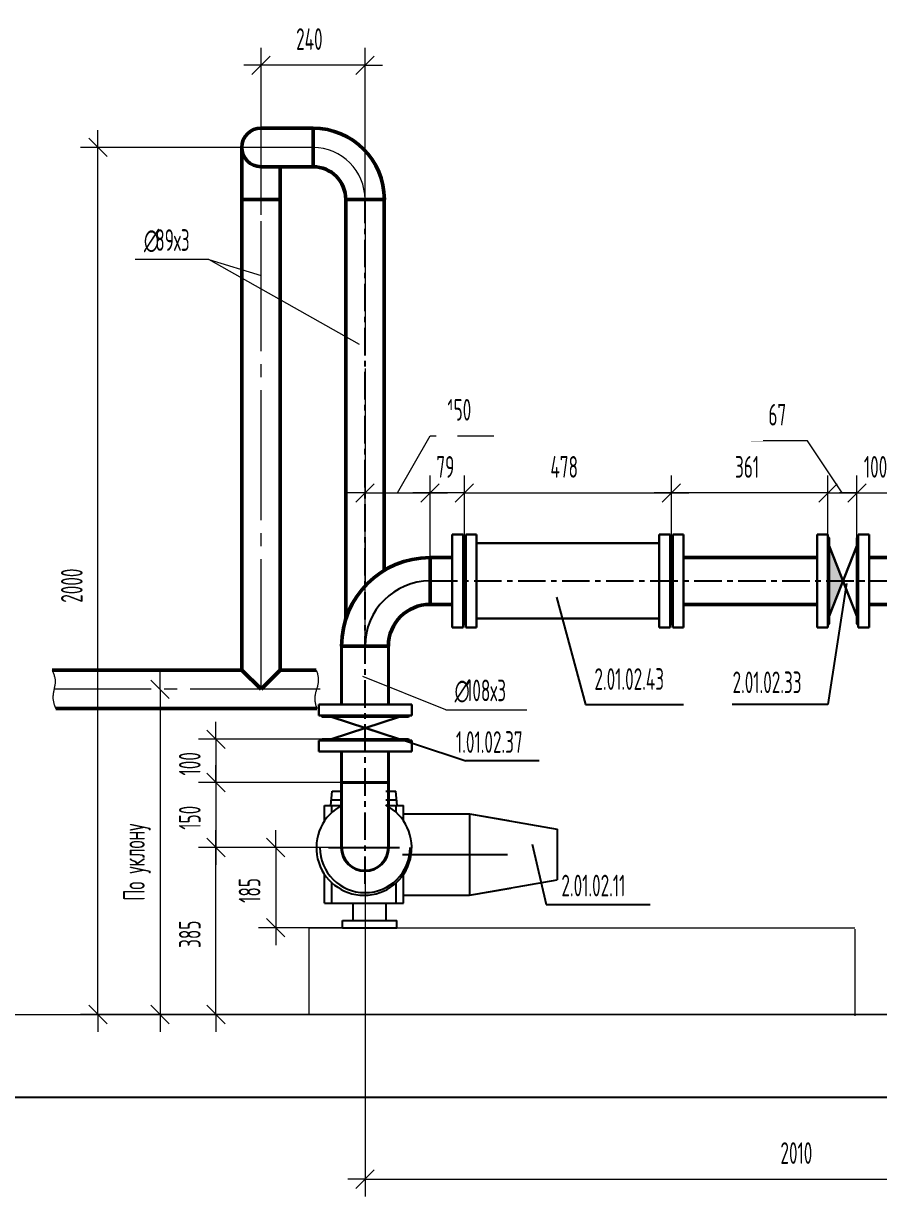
# Model space of a CAD drawing. Header units: millimetres. Extents: x -2281 to 5887, y 0 to 4166.
# Drawn here: x 3135.7 to 3234.4, y 119.9 to 255.2 of the extents above; entities that cross this region are included whole.
import ezdxf

# ---------------------------------------------------------------- set-up
doc = ezdxf.new("R2010")
doc.units = ezdxf.units.MM
for name, pattern in [('K5LT32777', [0]), ('K5LT32781', [0]), ('K5LT32783', [0]), ('K5LT32796', [0]), ('K5LT32807', [0]), ('K5LT32814', [5.08, 3.175, -0.635, 0.635, -0.635]), ('K5LT32817', [100.2, 50, -25, 0.2, -25]), ('K5LT32884', [0]), ('K5LT32885', [0]), ('K5LT32886', [50.8, 31.75, -6.35, 6.35, -6.35]), ('K5LT32897', [0]), ('K5LT32898', [0]), ('K5LT_AXLED', [19.5, 15, -1.5, 1.5, -1.5]), ('K5LT_THIN', [0]), ('K5LT_THIN_INCLUDED_TO_HATCHING', [0])]:
    doc.linetypes.add(name, pattern=pattern)
doc.layers.add('Системный слой', color=7, linetype='Continuous')
doc.styles.add('KDIMTEXTSTYLE', font='GOST_AU.SHX', dxfattribs={"width": 0.96, "oblique": 15, "height": 5})
doc.styles.add('KTEXTSTYLE', font='GOST_AU.SHX', dxfattribs={"width": 0.96, "height": 5})
doc.dimstyles.new('KDIMSTYLE (0.05)', dxfattribs={"dimtxt": 5, "dimasz": 1, "dimexe": 2, "dimexo": 0, "dimgap": 1, "dimtad": 1, "dimlfac": 20, "dimtxsty": 'KDIMTEXTSTYLE', "dimsah": 1, "dimcen": 0, "dimdle": 1, "dimadec": 0, "dimazin": 0, "dimtfac": 0.667, "dimtmove": 0, "dimatfit": 3, "dimfxl": 1, "dimtvp": 1, "dimtolj": 1, "dimtzin": 0, "dimarcsym": 0})

# ---------------------------------------------------------------- blocks, each defined once
blk = doc.blocks.new('U692')
at = {"layer": 'Системный слой', "color": 7, "linetype": 'K5LT_THIN_INCLUDED_TO_HATCHING', "lineweight": 13}
for p, q in [((3169.48, 180.66), (3169.51, 180.56)), ((3169.51, 180.56), (3169.55, 180.46)), ((3169.55, 180.46), (3169.58, 180.36)), ((3169.58, 180.36), (3169.61, 180.26)), ((3169.61, 180.26), (3169.63, 180.16)), ((3169.63, 180.16), (3169.66, 180.06)), ((3169.66, 180.06), (3169.68, 179.96)), ((3169.68, 179.96), (3169.69, 179.86)), ((3169.58, 178.66), (3169.55, 178.56)), ((3169.61, 178.76), (3169.58, 178.66)), ((3169.63, 178.86), (3169.61, 178.76)), ((3169.66, 178.96), (3169.63, 178.86)), ((3169.68, 179.06), (3169.66, 178.96)), ((3169.69, 179.16), (3169.68, 179.06)), ((3169.69, 179.86), (3169.71, 179.76)), ((3169.71, 179.26), (3169.69, 179.16)), ((3169.71, 179.76), (3169.71, 179.66)), ((3169.71, 179.66), (3169.72, 179.56)), ((3169.72, 179.46), (3169.71, 179.36)), ((3169.71, 179.36), (3169.71, 179.26)), ((3169.72, 179.56), (3169.72, 179.46)), ((3169.32, 177.56), (3169.31, 177.46)), ((3169.31, 177.46), (3169.31, 177.36)), ((3169.31, 177.36), (3169.31, 177.26)), ((3169.31, 177.26), (3169.31, 177.16)), ((3169.33, 177.66), (3169.32, 177.56)), ((3169.34, 177.76), (3169.33, 177.66)), ((3169.36, 177.86), (3169.34, 177.76)), ((3169.38, 177.96), (3169.36, 177.86)), ((3169.41, 178.06), (3169.38, 177.96)), ((3169.43, 178.16), (3169.41, 178.06)), ((3169.46, 178.26), (3169.43, 178.16)), ((3169.49, 178.36), (3169.46, 178.26)), ((3169.52, 178.46), (3169.49, 178.36)), ((3169.55, 178.56), (3169.52, 178.46)), ((3169.31, 177.16), (3169.33, 177.06)), ((3169.33, 177.06), (3169.34, 176.96)), ((3169.34, 176.96), (3169.36, 176.86)), ((3169.36, 176.86), (3169.38, 176.76)), ((3169.38, 176.76), (3169.41, 176.66)), ((3169.41, 176.66), (3169.43, 176.56)), ((3169.43, 176.56), (3169.46, 176.46)), ((3169.46, 176.46), (3169.5, 176.36)), ((3169.5, 176.36), (3169.53, 176.26)), ((3169.53, 176.26), (3169.55, 176.21))]:
    blk.add_line(p, q, dxfattribs=at)
blk = doc.blocks.new('U693')
at = {"layer": 'Системный слой', "color": 7, "linetype": 'K5LT_THIN_INCLUDED_TO_HATCHING', "lineweight": 13}
for p, q in [((3139.01, 180.66), (3139.05, 180.56)), ((3139.05, 180.56), (3139.09, 180.47)), ((3139.09, 180.47), (3139.13, 180.37)), ((3139.13, 180.37), (3139.17, 180.27)), ((3139.17, 180.27), (3139.2, 180.18)), ((3139.2, 180.18), (3139.23, 180.08)), ((3139.23, 180.08), (3139.26, 179.98)), ((3139.26, 179.98), (3139.29, 179.88)), ((3139.27, 178.68), (3139.25, 178.57)), ((3139.29, 178.78), (3139.27, 178.68)), ((3139.29, 179.88), (3139.31, 179.78)), ((3139.31, 178.88), (3139.29, 178.78)), ((3139.31, 179.78), (3139.32, 179.69)), ((3139.32, 178.98), (3139.31, 178.88)), ((3139.32, 179.69), (3139.34, 179.59)), ((3139.34, 179.08), (3139.32, 178.98)), ((3139.34, 179.59), (3139.34, 179.49)), ((3139.34, 179.49), (3139.35, 179.39)), ((3139.35, 179.29), (3139.34, 179.19)), ((3139.34, 179.19), (3139.34, 179.08)), ((3139.35, 179.39), (3139.35, 179.29)), ((3139.11, 177.76), (3139.1, 177.65)), ((3139.1, 177.65), (3139.1, 177.55)), ((3139.1, 177.55), (3139.1, 177.45)), ((3139.1, 177.45), (3139.1, 177.35)), ((3139.1, 177.35), (3139.11, 177.25)), ((3139.12, 177.86), (3139.11, 177.76)), ((3139.11, 177.25), (3139.13, 177.16)), ((3139.13, 177.96), (3139.12, 177.86)), ((3139.15, 178.06), (3139.13, 177.96)), ((3139.17, 178.16), (3139.15, 178.06)), ((3139.19, 178.27), (3139.17, 178.16)), ((3139.21, 178.37), (3139.19, 178.27)), ((3139.23, 178.47), (3139.21, 178.37)), ((3139.25, 178.57), (3139.23, 178.47)), ((3139.13, 177.16), (3139.15, 177.06)), ((3139.15, 177.06), (3139.17, 176.96)), ((3139.17, 176.96), (3139.19, 176.86)), ((3139.19, 176.86), (3139.22, 176.76)), ((3139.22, 176.76), (3139.26, 176.67)), ((3139.26, 176.67), (3139.29, 176.57)), ((3139.29, 176.57), (3139.33, 176.47)), ((3139.33, 176.47), (3139.37, 176.37)), ((3139.37, 176.37), (3139.41, 176.28)), ((3139.41, 176.28), (3139.44, 176.21))]:
    blk.add_line(p, q, dxfattribs=at)
blk = doc.blocks.new('U724')
at = {"layer": 'Системный слой', "color": 211, "linetype": 'K5LT32783', "lineweight": 50, "true_color": 0xff7fff}
for p, q in [((3169.11, 238.71), (3169.11, 243.16)), ((3172.88, 234.93), (3177.33, 234.93))]:
    blk.add_line(p, q, dxfattribs=at)
for radius in [8.23, 3.78]:
    blk.add_arc((3169.11, 234.93), radius, 0, 90, dxfattribs=at)
at = {"layer": 'Системный слой', "color": 30, "linetype": 'K5LT_AXLED', "lineweight": 13, "true_color": 0xff8000}
blk.add_arc((3169.11, 234.93), 6, 0, 90, dxfattribs=at)
blk = doc.blocks.new('U726')
at = {"layer": 'Системный слой', "color": 191, "linetype": 'K5LT32897', "lineweight": 30, "true_color": 0xbf7fff}
for p, q in [((3169.77, 172.53), (3180.52, 172.53)), ((3169.77, 172.53), (3169.77, 171.28)), ((3170.18, 172.68), (3170.06, 172.53)), ((3180.12, 172.68), (3170.18, 172.68)), ((3170.65, 172.68), (3179.65, 172.68)), ((3180.12, 172.68), (3180.24, 172.53)), ((3180.52, 172.53), (3180.52, 171.28)), ((3169.77, 171.28), (3180.52, 171.28))]:
    blk.add_line(p, q, dxfattribs=at)
blk = doc.blocks.new('U725')
at = {"layer": 'Системный слой'}
blk.add_blockref('U726', (0, 0), dxfattribs=at)
blk = doc.blocks.new('U727')
at = {"layer": 'Системный слой', "color": 191, "linetype": 'K5LT32897', "lineweight": 30, "true_color": 0xbf7fff}
for p, q in [((3171.2, 175.28), (3179.1, 175.28)), ((3171.2, 175.28), (3179.1, 172.68)), ((3171.2, 172.68), (3179.1, 175.28)), ((3179.1, 172.68), (3171.2, 172.68))]:
    blk.add_line(p, q, dxfattribs=at)
blk = doc.blocks.new('U729')
at = {"layer": 'Системный слой', "color": 191, "linetype": 'K5LT32897', "lineweight": 30, "true_color": 0xbf7fff}
for p, q in [((3169.77, 175.43), (3169.77, 176.68)), ((3169.77, 176.68), (3180.52, 176.68)), ((3180.52, 175.43), (3180.52, 176.68)), ((3169.77, 175.43), (3180.52, 175.43)), ((3170.18, 175.28), (3170.06, 175.43)), ((3180.12, 175.28), (3170.18, 175.28)), ((3170.65, 175.28), (3179.65, 175.28)), ((3180.12, 175.28), (3180.24, 175.43))]:
    blk.add_line(p, q, dxfattribs=at)
blk = doc.blocks.new('U728')
at = {"layer": 'Системный слой'}
blk.add_blockref('U729', (0, 0), dxfattribs=at)
blk = doc.blocks.new('U730')
at = {"layer": 'Системный слой', "color": 191, "linetype": 'K5LT32781', "lineweight": 50, "true_color": 0xbf7fff}
for p, q in [((3182.61, 188.23), (3182.61, 193.63)), ((3177.81, 183.43), (3172.41, 183.43))]:
    blk.add_line(p, q, dxfattribs=at)
for radius in [10.2, 4.8]:
    blk.add_arc((3182.61, 183.43), radius, 90, 180, dxfattribs=at)
at = {"layer": 'Системный слой', "color": 191, "linetype": 'K5LT32898', "lineweight": 25, "true_color": 0xbf7fff}
blk.add_arc((3182.61, 183.43), 7.5, 90, 180, dxfattribs=at)
blk = doc.blocks.new('U731')
at = {"layer": 'Системный слой', "true_color": 0xbf7fff}
blk.add_hatch(color=191, dxfattribs=at).paths.add_polyline_path([(3228.66, 186.88), (3230.26, 190.93), (3228.66, 194.98)])
at = {"layer": 'Системный слой', "color": 191, "linetype": 'K5LT32885', "lineweight": 30, "true_color": 0xbf7fff}
for p, q in [((3228.66, 186.88), (3231.86, 194.98)), ((3228.66, 194.98), (3231.86, 186.88)), ((3228.66, 186.88), (3228.66, 194.98)), ((3231.86, 186.88), (3231.86, 194.98))]:
    blk.add_line(p, q, dxfattribs=at)
blk = doc.blocks.new('U733')
at = {"layer": 'Системный слой', "color": 191, "linetype": 'K5LT32897', "lineweight": 30, "true_color": 0xbf7fff}
for p, q in [((3185.18, 185.56), (3185.18, 196.31)), ((3186.43, 196.31), (3185.18, 196.31)), ((3186.43, 185.56), (3186.43, 196.31)), ((3186.58, 195.9), (3186.43, 196.03)), ((3186.58, 195.9), (3186.58, 185.97)), ((3186.58, 186.43), (3186.58, 195.43)), ((3186.43, 185.56), (3185.18, 185.56)), ((3186.58, 185.97), (3186.43, 185.84))]:
    blk.add_line(p, q, dxfattribs=at)
blk = doc.blocks.new('U732')
at = {"layer": 'Системный слой'}
blk.add_blockref('U733', (0, 0), dxfattribs=at)
blk = doc.blocks.new('U735')
at = {"layer": 'Системный слой', "color": 191, "linetype": 'K5LT32897', "lineweight": 30, "true_color": 0xbf7fff}
for p, q in [((3210.61, 185.56), (3210.61, 196.31)), ((3210.61, 196.31), (3211.86, 196.31)), ((3211.86, 185.56), (3211.86, 196.31)), ((3210.46, 195.9), (3210.61, 196.03)), ((3210.46, 195.9), (3210.46, 185.97)), ((3210.46, 186.43), (3210.46, 195.43)), ((3210.46, 185.97), (3210.61, 185.84)), ((3210.61, 185.56), (3211.86, 185.56))]:
    blk.add_line(p, q, dxfattribs=at)
blk = doc.blocks.new('U734')
at = {"layer": 'Системный слой'}
blk.add_blockref('U735', (0, 0), dxfattribs=at)
blk = doc.blocks.new('U738')
at = {"layer": 'Системный слой', "color": 191, "linetype": 'K5LT32897', "lineweight": 30, "true_color": 0xbf7fff}
for p, q in [((3186.73, 185.56), (3186.73, 196.31)), ((3186.73, 196.31), (3187.98, 196.31)), ((3187.98, 185.56), (3187.98, 196.31)), ((3186.58, 195.9), (3186.73, 196.03)), ((3186.58, 195.9), (3186.58, 185.97)), ((3186.58, 186.43), (3186.58, 195.43)), ((3186.58, 185.97), (3186.73, 185.84)), ((3186.73, 185.56), (3187.98, 185.56))]:
    blk.add_line(p, q, dxfattribs=at)
blk = doc.blocks.new('U737')
at = {"layer": 'Системный слой'}
blk.add_blockref('U738', (0, 0), dxfattribs=at)
blk = doc.blocks.new('U740')
at = {"layer": 'Системный слой', "color": 191, "linetype": 'K5LT32897', "lineweight": 30, "true_color": 0xbf7fff}
for p, q in [((3209.06, 185.56), (3209.06, 196.31)), ((3210.31, 196.31), (3209.06, 196.31)), ((3210.31, 185.56), (3210.31, 196.31)), ((3210.46, 195.9), (3210.31, 196.03)), ((3210.46, 195.9), (3210.46, 185.97)), ((3210.46, 186.43), (3210.46, 195.43)), ((3210.31, 185.56), (3209.06, 185.56)), ((3210.46, 185.97), (3210.31, 185.84))]:
    blk.add_line(p, q, dxfattribs=at)
blk = doc.blocks.new('U739')
at = {"layer": 'Системный слой'}
blk.add_blockref('U740', (0, 0), dxfattribs=at)
blk = doc.blocks.new('U742')
at = {"layer": 'Системный слой', "color": 191, "linetype": 'K5LT32897', "lineweight": 30, "true_color": 0xbf7fff}
for p, q in [((3232.01, 185.56), (3232.01, 196.31)), ((3232.01, 196.31), (3233.26, 196.31)), ((3233.26, 185.56), (3233.26, 196.31)), ((3231.86, 195.9), (3232.01, 196.03)), ((3231.86, 195.9), (3231.86, 185.97)), ((3231.86, 186.43), (3231.86, 195.43)), ((3231.86, 185.97), (3232.01, 185.84)), ((3232.01, 185.56), (3233.26, 185.56))]:
    blk.add_line(p, q, dxfattribs=at)
blk = doc.blocks.new('U741')
at = {"layer": 'Системный слой'}
blk.add_blockref('U742', (0, 0), dxfattribs=at)
blk = doc.blocks.new('U744')
at = {"layer": 'Системный слой', "color": 191, "linetype": 'K5LT32897', "lineweight": 30, "true_color": 0xbf7fff}
for p, q in [((3227.26, 185.56), (3227.26, 196.31)), ((3228.51, 196.31), (3227.26, 196.31)), ((3228.51, 185.56), (3228.51, 196.31)), ((3228.66, 195.9), (3228.51, 196.03)), ((3228.66, 195.9), (3228.66, 185.97)), ((3228.66, 186.43), (3228.66, 195.43)), ((3228.51, 185.56), (3227.26, 185.56)), ((3228.66, 185.97), (3228.51, 185.84))]:
    blk.add_line(p, q, dxfattribs=at)
blk = doc.blocks.new('U743')
at = {"layer": 'Системный слой'}
blk.add_blockref('U744', (0, 0), dxfattribs=at)
blk = doc.blocks.new('D262')
at = {"layer": 'Системный слой', "color": 7, "linetype": 'K5LT_THIN', "lineweight": 13, "transparency": 16777216}
for p, q in [((3186.58, 190.93), (3186.58, 203.08)), ((3210.46, 190.93), (3210.46, 203.08)), ((3187.64, 202.14), (3185.52, 200.02)), ((3209.4, 200.02), (3211.52, 202.14)), ((3186.58, 201.08), (3184.58, 201.08)), ((3186.58, 201.08), (3210.46, 201.08)), ((3210.46, 201.08), (3212.46, 201.08))]:
    blk.add_line(p, q, dxfattribs=at)
at = {"layer": 'Системный слой', "color": 7, "transparency": 16777216, "insert": (3196.5, 205.34), "char_height": 2.5, "attachment_point": 1, "style": 'KTEXTSTYLE'}
blk.add_mtext('\\H3.5;\\W0.965;\\Q15;\\Q0;\\W0.715;\\H2.50;478', dxfattribs=at)
at = {"transparency": 16777216}
blk.add_wipeout([(3196.5, 207.08), (3196.5, 210.64), (3200.38, 210.64), (3200.38, 207.08)], dxfattribs=at).dxf.layer = 'Системный слой'
blk = doc.blocks.new('KDIMARROW_03')
at = {"layer": 'Системный слой', "color": 0, "linetype": 'K5LT_THIN', "lineweight": 13}
for p, q in [((-1.06, -1.06), (1.06, 1.06)), ((0, 0), (-1, 0)), ((0, 0), (2, 0))]:
    blk.add_line(p, q, dxfattribs=at)
blk = doc.blocks.new('D264')
at = {"layer": 'Системный слой', "color": 7, "linetype": 'K5LT_THIN', "lineweight": 13, "transparency": 16777216}
for p, q in [((3231.86, 190.93), (3231.86, 203.08)), ((3236.86, 190.93), (3236.86, 203.08)), ((3232.92, 202.14), (3230.8, 200.02)), ((3235.8, 200.02), (3237.92, 202.14)), ((3231.86, 201.08), (3229.86, 201.08)), ((3231.86, 201.08), (3236.86, 201.08)), ((3236.86, 201.08), (3238.86, 201.08))]:
    blk.add_line(p, q, dxfattribs=at)
at = {"layer": 'Системный слой', "color": 7, "transparency": 16777216, "insert": (3232.67, 205.34), "char_height": 2.5, "attachment_point": 1, "style": 'KTEXTSTYLE'}
blk.add_mtext('\\H3.5;\\W0.965;\\Q15;\\Q0;\\W0.715;\\H2.50;100', dxfattribs=at)
at = {"transparency": 16777216}
blk.add_wipeout([(3232.67, 207.08), (3232.67, 210.64), (3235.91, 210.64), (3235.91, 207.08)], dxfattribs=at).dxf.layer = 'Системный слой'
blk = doc.blocks.new('D265')
at = {"layer": 'Системный слой', "color": 7, "linetype": 'K5LT_THIN', "lineweight": 13, "transparency": 16777216}
for p, q in [((3226.16, 207.09), (3219.65, 207.09)), ((3230.18, 201.08), (3226.16, 207.09)), ((3228.51, 190.93), (3228.51, 203.08)), ((3231.86, 190.93), (3231.86, 203.08)), ((3229.57, 202.14), (3227.45, 200.02)), ((3230.8, 200.02), (3232.92, 202.14)), ((3228.51, 201.08), (3226.51, 201.08)), ((3228.51, 201.08), (3231.86, 201.08)), ((3231.86, 201.08), (3233.86, 201.08))]:
    blk.add_line(p, q, dxfattribs=at)
at = {"layer": 'Системный слой', "color": 7, "transparency": 16777216, "insert": (3221.65, 211.36), "char_height": 2.5, "attachment_point": 1, "style": 'KTEXTSTYLE'}
blk.add_mtext('\\H3.5;\\W0.965;\\Q15;\\Q0;\\W0.715;\\H2.50;67', dxfattribs=at)
at = {"transparency": 16777216}
blk.add_wipeout([(3221.65, 213.09), (3221.65, 216.66), (3224.06, 216.66), (3224.06, 213.09)], dxfattribs=at).dxf.layer = 'Системный слой'
blk = doc.blocks.new('D266')
at = {"layer": 'Системный слой', "color": 7, "linetype": 'K5LT_THIN', "lineweight": 13, "transparency": 16777216}
for p, q in [((3178.86, 201.08), (3182.61, 207.66)), ((3182.61, 207.66), (3189.98, 207.66)), ((3175.11, 183.43), (3175.11, 203.08)), ((3182.61, 193.63), (3182.61, 203.08)), ((3176.17, 202.14), (3174.05, 200.02)), ((3181.55, 200.02), (3183.67, 202.14)), ((3175.11, 201.08), (3173.11, 201.08)), ((3175.11, 201.08), (3182.61, 201.08)), ((3182.61, 201.08), (3184.61, 201.08))]:
    blk.add_line(p, q, dxfattribs=at)
at = {"layer": 'Системный слой', "color": 7, "transparency": 16777216, "insert": (3184.61, 211.92), "char_height": 2.5, "attachment_point": 1, "style": 'KTEXTSTYLE'}
blk.add_mtext('\\H3.5;\\W0.965;\\Q15;\\Q0;\\W0.715;\\H2.50;150', dxfattribs=at)
at = {"transparency": 16777216}
blk.add_wipeout([(3184.61, 213.66), (3184.61, 217.22), (3187.85, 217.22), (3187.85, 213.66)], dxfattribs=at).dxf.layer = 'Системный слой'
blk = doc.blocks.new('D268')
at = {"layer": 'Системный слой', "color": 7, "linetype": 'K5LT_THIN', "lineweight": 13, "transparency": 16777216}
for p, q in [((3210.46, 195.9), (3210.46, 203.08)), ((3228.51, 196.31), (3228.51, 203.08)), ((3211.52, 202.14), (3209.4, 200.02)), ((3227.45, 200.02), (3229.57, 202.14)), ((3210.46, 201.08), (3208.46, 201.08)), ((3228.51, 201.08), (3210.46, 201.08)), ((3228.51, 201.08), (3230.51, 201.08))]:
    blk.add_line(p, q, dxfattribs=at)
at = {"layer": 'Системный слой', "color": 7, "transparency": 16777216, "insert": (3217.8, 205.34), "char_height": 2.5, "attachment_point": 1, "style": 'KTEXTSTYLE'}
blk.add_mtext('\\H3.5;\\W0.965;\\Q15;\\Q0;\\W0.715;\\H2.50;361', dxfattribs=at)
at = {"transparency": 16777216}
blk.add_wipeout([(3217.8, 207.08), (3217.8, 210.64), (3221.04, 210.64), (3221.04, 207.08)], dxfattribs=at).dxf.layer = 'Системный слой'
blk = doc.blocks.new('D269')
at = {"layer": 'Системный слой', "color": 7, "linetype": 'K5LT_THIN', "lineweight": 13, "transparency": 16777216}
for p, q in [((3182.61, 190.93), (3182.61, 203.08)), ((3186.58, 195.9), (3186.58, 203.08)), ((3183.67, 202.14), (3181.55, 200.02)), ((3185.52, 200.02), (3187.64, 202.14)), ((3182.61, 201.08), (3180.61, 201.08)), ((3186.58, 201.08), (3182.61, 201.08)), ((3186.58, 201.08), (3188.58, 201.08))]:
    blk.add_line(p, q, dxfattribs=at)
at = {"layer": 'Системный слой', "color": 7, "transparency": 16777216, "insert": (3183.34, 205.34), "char_height": 2.5, "attachment_point": 1, "style": 'KTEXTSTYLE'}
blk.add_mtext('\\H3.5;\\W0.965;\\Q15;\\Q0;\\W0.715;\\H2.50;79', dxfattribs=at)
at = {"transparency": 16777216}
blk.add_wipeout([(3183.34, 207.08), (3183.34, 210.64), (3185.75, 210.64), (3185.75, 207.08)], dxfattribs=at).dxf.layer = 'Системный слой'
blk = doc.blocks.new('D270')
at = {"layer": 'Системный слой', "color": 7, "linetype": 'K5LT_THIN', "lineweight": 13, "transparency": 16777216}
for p, q in [((3157.91, 167.68), (3157.91, 169.68)), ((3158.97, 166.62), (3156.85, 168.75)), ((3175.11, 167.68), (3155.91, 167.68)), ((3157.91, 167.68), (3157.91, 160.18)), ((3156.85, 161.25), (3158.97, 159.12)), ((3170.91, 160.18), (3155.91, 160.18)), ((3157.91, 160.18), (3157.91, 158.18))]:
    blk.add_line(p, q, dxfattribs=at)
at = {"layer": 'Системный слой', "color": 7, "transparency": 16777216, "insert": (3153.64, 162.25), "char_height": 2.5, "attachment_point": 1, "rotation": 90, "style": 'KTEXTSTYLE'}
blk.add_mtext('\\H3.5;\\W0.965;\\Q15;\\Q0;\\W0.715;\\H2.50;150', dxfattribs=at)
at = {"transparency": 16777216}
blk.add_wipeout([(3151.91, 162.25), (3148.34, 162.25), (3148.34, 165.49), (3151.91, 165.49)], dxfattribs=at).dxf.layer = 'Системный слой'
blk = doc.blocks.new('D271')
at = {"layer": 'Системный слой', "color": 7, "linetype": 'K5LT_THIN', "lineweight": 13, "transparency": 16777216}
for p, q in [((3157.91, 172.68), (3157.91, 174.68)), ((3158.97, 171.62), (3156.85, 173.74)), ((3175.15, 172.68), (3155.91, 172.68)), ((3157.91, 172.68), (3157.91, 167.68)), ((3156.85, 168.75), (3158.97, 166.62)), ((3175.11, 167.68), (3155.91, 167.68)), ((3157.91, 167.68), (3157.91, 165.68))]:
    blk.add_line(p, q, dxfattribs=at)
at = {"layer": 'Системный слой', "color": 7, "transparency": 16777216, "insert": (3153.64, 168.5), "char_height": 2.5, "attachment_point": 1, "rotation": 90, "style": 'KTEXTSTYLE'}
blk.add_mtext('\\H3.5;\\W0.965;\\Q15;\\Q0;\\W0.715;\\H2.50;100', dxfattribs=at)
at = {"transparency": 16777216}
blk.add_wipeout([(3151.91, 168.5), (3148.34, 168.5), (3148.34, 171.74), (3151.91, 171.74)], dxfattribs=at).dxf.layer = 'Системный слой'
blk = doc.blocks.new('D272')
at = {"layer": 'Системный слой', "color": 7, "linetype": 'K5LT_THIN', "lineweight": 13, "transparency": 16777216}
for p, q in [((3158.97, 159.12), (3156.85, 161.25)), ((3157.91, 160.18), (3157.91, 162.18)), ((3175.11, 160.18), (3155.91, 160.18)), ((3157.91, 140.93), (3157.91, 160.18)), ((3275.61, 140.93), (3155.91, 140.93)), ((3156.85, 142), (3158.97, 139.87)), ((3157.91, 140.93), (3157.91, 138.93))]:
    blk.add_line(p, q, dxfattribs=at)
at = {"layer": 'Системный слой', "color": 7, "transparency": 16777216, "insert": (3153.64, 148.61), "char_height": 2.5, "attachment_point": 1, "rotation": 90, "style": 'KTEXTSTYLE'}
blk.add_mtext('\\H3.5;\\W0.965;\\Q15;\\Q0;\\W0.715;\\H2.50;385', dxfattribs=at)
at = {"transparency": 16777216}
blk.add_wipeout([(3151.91, 148.61), (3148.34, 148.61), (3148.34, 152.36), (3151.91, 152.36)], dxfattribs=at).dxf.layer = 'Системный слой'
blk = doc.blocks.new('D273')
at = {"layer": 'Системный слой', "color": 7, "linetype": 'K5LT_THIN', "lineweight": 13, "transparency": 16777216}
for p, q in [((3144.3, 240.93), (3144.3, 242.93)), ((3169.11, 240.93), (3142.3, 240.93)), ((3145.36, 239.87), (3143.24, 242)), ((3144.3, 140.93), (3144.3, 240.93)), ((3165.35, 140.93), (3142.3, 140.93)), ((3143.24, 142), (3145.36, 139.87)), ((3144.3, 140.93), (3144.3, 138.93))]:
    blk.add_line(p, q, dxfattribs=at)
at = {"layer": 'Системный слой', "color": 7, "transparency": 16777216, "insert": (3140.03, 188.42), "char_height": 2.5, "attachment_point": 1, "rotation": 90, "style": 'KTEXTSTYLE'}
blk.add_mtext('\\H3.5;\\W0.965;\\Q15;\\Q0;\\W0.715;\\H2.50;2000', dxfattribs=at)
at = {"transparency": 16777216}
blk.add_wipeout([(3130.8, 188.42), (3127.23, 188.42), (3127.23, 193.25), (3130.8, 193.25)], dxfattribs=at).dxf.layer = 'Системный слой'
blk = doc.blocks.new('D274')
at = {"layer": 'Системный слой', "color": 7, "linetype": 'K5LT_THIN', "lineweight": 13, "transparency": 16777216}
for p, q in [((3175.11, 157.48), (3175.11, 119.94)), ((3275.61, 155.56), (3275.61, 119.94)), ((3175.11, 121.94), (3173.11, 121.94)), ((3176.17, 123), (3174.05, 120.88)), ((3175.11, 121.94), (3275.61, 121.94)), ((3274.55, 120.88), (3276.67, 123)), ((3275.61, 121.94), (3277.61, 121.94))]:
    blk.add_line(p, q, dxfattribs=at)
at = {"transparency": 16777216}
blk.add_wipeout([(3223.04, 122.94), (3223.04, 126.5), (3227.49, 126.5), (3227.49, 122.94)], dxfattribs=at).dxf.layer = 'Системный слой'
at = {"layer": 'Системный слой', "color": 7, "transparency": 16777216, "insert": (3223.04, 126.2), "char_height": 2.5, "attachment_point": 1, "style": 'KTEXTSTYLE'}
blk.add_mtext('\\H3.5;\\W0.965;\\Q15;\\Q0;\\W0.715;\\H2.50;2010', dxfattribs=at)
blk = doc.blocks.new('D275')
at = {"layer": 'Системный слой', "color": 7, "linetype": 'K5LT_THIN', "lineweight": 13, "transparency": 16777216}
for p, q in [((3165.86, 159.12), (3163.74, 161.25)), ((3164.8, 160.18), (3164.8, 162.18)), ((3175.11, 160.18), (3162.8, 160.18)), ((3164.8, 160.18), (3164.8, 150.93)), ((3163.74, 152), (3165.86, 149.87)), ((3175.11, 150.93), (3162.8, 150.93)), ((3164.8, 150.93), (3164.8, 148.93))]:
    blk.add_line(p, q, dxfattribs=at)
at = {"transparency": 16777216}
blk.add_wipeout([(3163.55, 153.81), (3159.99, 153.81), (3159.99, 157.17), (3163.55, 157.17)], dxfattribs=at).dxf.layer = 'Системный слой'
at = {"layer": 'Системный слой', "color": 7, "transparency": 16777216, "insert": (3160.54, 153.81), "char_height": 2.5, "attachment_point": 1, "rotation": 90, "style": 'KTEXTSTYLE'}
blk.add_mtext('\\H3.5;\\W0.965;\\Q15;\\Q0;\\W0.715;\\H2.50;185', dxfattribs=at)
blk = doc.blocks.new('U760')
at = {"layer": 'Системный слой', "color": 7, "linetype": 'K5LT_THIN', "lineweight": 13}
for q in [(3174.84, 179.92), (3193.79, 176.06)]:
    blk.add_line((3184.44, 176.06), q, dxfattribs=at)
at = {"layer": 'Системный слой', "color": 7, "char_height": 2.5, "attachment_point": 1, "style": 'KTEXTSTYLE'}
for s, insert in [('\\H3.5;\\W0.965;\\Q15;\\Q0;\\W0.715;\\H2.50;∅', (3185.44, 179.56)), ('\\H3.5;\\W0.965;\\Q15;\\Q0;\\W0.715;\\H2.50;108х3', (3186.77, 179.56))]:
    blk.add_mtext(s, dxfattribs=dict(at, insert=insert))
blk = doc.blocks.new('D276')
at = {"layer": 'Системный слой', "color": 7, "linetype": 'K5LT_THIN', "lineweight": 13, "transparency": 16777216}
for p, q in [((3151.47, 178.43), (3151.47, 180.43)), ((3152.53, 177.37), (3150.41, 179.5)), ((3151.47, 178.43), (3151.47, 140.93)), ((3151.53, 140.93), (3149.47, 140.93)), ((3150.41, 142), (3152.53, 139.87)), ((3151.47, 140.93), (3151.47, 138.93))]:
    blk.add_line(p, q, dxfattribs=at)
at = {"transparency": 16777216}
blk.add_wipeout([(3150.22, 154.06), (3146.65, 154.06), (3146.65, 164.86), (3150.22, 164.86)], dxfattribs=at).dxf.layer = 'Системный слой'
at = {"layer": 'Системный слой', "color": 7, "transparency": 16777216, "insert": (3147.2, 154.06), "char_height": 2.5, "attachment_point": 1, "rotation": 90, "style": 'KTEXTSTYLE'}
blk.add_mtext('\\H3.5;\\W0.965;\\Q15;\\Q0;\\W0.715;\\H2.50;По уклону', dxfattribs=at)
blk = doc.blocks.new('D277')
at = {"layer": 'Системный слой', "color": 7, "linetype": 'K5LT_THIN', "lineweight": 13, "transparency": 16777216}
for p, q in [((3163.11, 233.17), (3163.11, 252.41)), ((3175.11, 232.74), (3175.11, 252.41)), ((3163.11, 250.41), (3161.11, 250.41)), ((3164.17, 251.47), (3162.05, 249.35)), ((3175.11, 250.41), (3163.11, 250.41)), ((3174.05, 249.35), (3176.17, 251.47)), ((3175.11, 250.41), (3177.11, 250.41))]:
    blk.add_line(p, q, dxfattribs=at)
at = {"transparency": 16777216}
blk.add_wipeout([(3167.16, 251.66), (3167.16, 255.23), (3170.9, 255.23), (3170.9, 251.66)], dxfattribs=at).dxf.layer = 'Системный слой'
at = {"layer": 'Системный слой', "color": 7, "transparency": 16777216, "insert": (3167.16, 254.68), "char_height": 2.5, "attachment_point": 1, "style": 'KTEXTSTYLE'}
blk.add_mtext('\\H3.5;\\W0.965;\\Q15;\\Q0;\\W0.715;\\H2.50;240', dxfattribs=at)
blk = doc.blocks.new('U763')
at = {"layer": 'Системный слой', "color": 7, "linetype": 'K5LT_THIN', "lineweight": 13}
for q in [(3148.59, 228), (3163.11, 226.18)]:
    blk.add_line((3157.07, 228), q, dxfattribs=at)
at = {"layer": 'Системный слой', "color": 7, "char_height": 2.5, "attachment_point": 1, "style": 'KTEXTSTYLE'}
for s, insert in [('\\H3.5;\\W0.965;\\Q15;\\Q0;\\W0.715;\\H2.50;∅', (3149.59, 231.5)), ('\\H3.5;\\W0.965;\\Q15;\\Q0;\\W0.715;\\H2.50;89х3', (3150.91, 231.5))]:
    blk.add_mtext(s, dxfattribs=dict(at, insert=insert))

msp = doc.modelspace()

# ---------------------------------------------------------------- linework, layer by layer
at = {"layer": 'Системный слой', "color": 30, "linetype": 'K5LT_AXLED', "lineweight": 13, "true_color": 0xff8000}
for p, q in [((3163.10891, 178.43488), (3163.10891, 244.40291)), ((3175.10891, 234.93488), (3175.10891, 190.93488)), ((3169.94189, 178.43488), (3139.22353, 178.43488))]:
    msp.add_line(p, q, dxfattribs=at)
at = {"layer": 'Системный слой', "color": 211, "linetype": 'K5LT32783', "lineweight": 50, "true_color": 0xff7fff}
for p, q in [((3163.10891, 243.15988), (3168.60891, 243.15988)), ((3168.60891, 243.15988), (3169.10891, 243.15988)), ((3169.10891, 243.15988), (3169.10891, 238.70988)), ((3160.88391, 240.93488), (3160.88391, 180.65988)), ((3163.10891, 238.70988), (3168.60891, 238.70988)), ((3165.33391, 238.70988), (3165.33391, 180.65988)), ((3168.60891, 238.70988), (3169.10891, 238.70988)), ((3165.33391, 234.93488), (3160.88391, 234.93488)), ((3172.88391, 234.93488), (3172.88391, 186.5113)), ((3172.88391, 234.93488), (3177.33391, 234.93488)), ((3177.33391, 234.93488), (3177.33391, 192.16497)), ((3160.88391, 180.65988), (3139.00793, 180.65988)), ((3160.88391, 180.65988), (3163.10891, 178.43488)), ((3165.33391, 180.65988), (3163.10891, 178.43488)), ((3169.48022, 180.65988), (3165.33391, 180.65988)), ((3169.54501, 176.20988), (3139.43913, 176.20988))]:
    msp.add_line(p, q, dxfattribs=at)
at = {"layer": 'Системный слой', "color": 191, "linetype": 'K5LT32814', "lineweight": 25, "true_color": 0xbf7fff}
for p, q in [((3175.10891, 155.99253), (3175.10891, 234.93488)), ((3182.60891, 190.93488), (3291.58104, 190.93488))]:
    msp.add_line(p, q, dxfattribs=at)
at = {"layer": 'Системный слой', "color": 7, "linetype": 'K5LT_THIN', "lineweight": 13}
for p, q in [((3174.45393, 218.209), (3157.07184, 228.00011)), ((3168.60891, 150.93531), (3168.60891, 140.93481)), ((3168.60891, 150.93488), (3231.61474, 150.93488)), ((3231.60891, 150.75967), (3231.60891, 140.75941)), ((3125.70752, 140.93488), (3275.60891, 140.93488)), ((3124.4418, 131.40313), (3332.90342, 131.40313))]:
    msp.add_line(p, q, dxfattribs=at)
at = {"layer": 'Системный слой', "color": 191, "linetype": 'K5LT32885', "lineweight": 30, "true_color": 0xbf7fff}
for p, q in [((3187.98291, 195.27865), (3209.05891, 195.27865)), ((3187.98291, 186.59112), (3209.05891, 186.59112))]:
    msp.add_line(p, q, dxfattribs=at)
at = {"layer": 'Системный слой', "color": 191, "linetype": 'K5LT32781', "lineweight": 50, "true_color": 0xbf7fff}
for p, q in [((3182.63291, 193.63488), (3185.13291, 193.63488)), ((3227.25891, 193.63488), (3211.85891, 193.63488)), ((3225.05891, 193.63488), (3227.25891, 193.63488)), ((3233.25891, 193.63488), (3237.45384, 193.63488)), ((3182.63291, 188.23488), (3185.13291, 188.23488)), ((3211.85891, 188.23488), (3227.25891, 188.23488)), ((3233.25891, 188.23488), (3237.45384, 188.23488))]:
    msp.add_line(p, q, dxfattribs=at)
at = {"layer": 'Системный слой', "color": 7, "linetype": 'K5LT32777', "lineweight": 25}
for p, q in [((3230.67476, 190.62431), (3228.50891, 176.68413)), ((3197.20791, 189.06798), (3200.53559, 176.68413)), ((3200.53559, 176.68413), (3211.85891, 176.68413)), ((3228.50891, 176.68413), (3217.45891, 176.68413)), ((3175.00441, 174.05863), (3186.73291, 170.1845)), ((3195.19567, 170.1845), (3186.73291, 170.1845)), ((3194.3954, 160.57454), (3195.99593, 153.61542)), ((3195.99593, 153.61542), (3207.99593, 153.61542))]:
    msp.add_line(p, q, dxfattribs=at)
at = {"layer": 'Системный слой', "color": 191, "linetype": 'K5LT32884', "lineweight": 40, "true_color": 0xbf7fff}
for p, q in [((3172.40891, 183.43488), (3172.40891, 176.68413)), ((3177.80891, 183.43488), (3177.80891, 176.68413)), ((3172.40891, 171.28413), (3172.40891, 160.18488)), ((3177.80891, 171.28413), (3177.80891, 160.18488)), ((3172.40891, 167.68488), (3177.80891, 167.68488))]:
    msp.add_line(p, q, dxfattribs=at)
at = {"layer": 'Системный слой', "color": 6, "linetype": 'K5LT32807', "lineweight": 25, "true_color": 0xff00ff}
for p, q in [((3171.16272, 165.01771), (3171.32943, 166.68488)), ((3171.32943, 166.68488), (3172.49258, 166.68488)), ((3177.49258, 166.68488), (3178.65573, 166.68488)), ((3178.82245, 165.01771), (3178.65573, 166.68488)), ((3171.22943, 165.68488), (3172.49258, 165.68488)), ((3177.49258, 165.68488), (3178.75573, 165.68488)), ((3170.44258, 163.27478), (3170.44258, 165.01771)), ((3170.44258, 165.01771), (3172.36699, 165.01771)), ((3171.29258, 164.25428), (3171.29258, 165.01771)), ((3177.61818, 165.01771), (3179.54258, 165.01771)), ((3178.69258, 164.25428), (3178.69258, 165.01771)), ((3179.54258, 163.27478), (3179.54258, 165.01771)), ((3179.54258, 164.09374), (3187.16758, 164.09374)), ((3187.16758, 164.09374), (3187.16758, 154.68488)), ((3187.16758, 164.09374), (3191.64731, 163.30844)), ((3187.16758, 164.09374), (3197.27939, 162.32112)), ((3197.27939, 162.32112), (3197.27939, 156.45751)), ((3170.44258, 153.76091), (3170.44258, 157.09498)), ((3179.54258, 153.76091), (3179.54258, 157.09498)), ((3171.29258, 153.76091), (3171.29258, 156.11548)), ((3178.69258, 153.76091), (3178.69258, 156.11548)), ((3187.16758, 154.68488), (3197.27939, 156.45751)), ((3179.54258, 154.68488), (3187.16758, 154.68488)), ((3187.16758, 154.68488), (3191.91366, 155.51688)), ((3170.44258, 153.76091), (3179.54258, 153.76091)), ((3173.74947, 151.78488), (3173.74947, 153.76091)), ((3177.5357, 151.78488), (3177.5357, 153.76091)), ((3172.51758, 150.93488), (3172.51758, 151.78488)), ((3172.51758, 151.78488), (3178.76758, 151.78488)), ((3178.76758, 150.93488), (3178.76758, 151.78488)), ((3172.51758, 150.93488), (3178.76758, 150.93488)), ((3172.51758, 150.93488), (3178.76758, 150.93488)), ((3125.70752, 131.40313), (3283.54886, 131.40313))]:
    msp.add_line(p, q, dxfattribs=at)
at = {"layer": 'Системный слой', "color": 191, "linetype": 'K5LT32796', "lineweight": 25, "true_color": 0xbf7fff}
msp.add_line((3170.91411, 160.18488), (3179.07106, 160.18488), dxfattribs=at)
at = {"layer": 'Системный слой', "color": 6, "linetype": 'K5LT32886', "lineweight": 25, "true_color": 0xff00ff}
msp.add_line((3179.44783, 159.38931), (3191.56565, 159.38931), dxfattribs=at)
at = {"layer": 'Системный слой', "color": 211, "linetype": 'K5LT32783', "lineweight": 50, "true_color": 0xff7fff}
msp.add_arc((3163.10891, 240.93488), 2.225, 90, 270, dxfattribs=at)
at = {"layer": 'Системный слой', "color": 6, "linetype": 'K5LT32807', "lineweight": 25, "true_color": 0xff00ff}
msp.add_arc((3174.99258, 160.18488), 5.5, 117.0356918, 62.9643082, dxfattribs=at)
msp.add_arc((3174.99258, 160.18488), 5.5, 117.0356918, 62.9643082, dxfattribs=at)
at = {"layer": 'Системный слой', "color": 114, "linetype": 'K5LT32817', "lineweight": 25, "true_color": 0x00a552}
msp.add_arc((3175.10891, 160.18488), 5.2, 180, 0, dxfattribs=at)
at = {"layer": 'Системный слой', "color": 191, "linetype": 'K5LT32884', "lineweight": 40, "true_color": 0xbf7fff}
msp.add_arc((3175.10891, 160.18488), 2.7, 180, 0, dxfattribs=at)

# ---------------------------------------------------------------- block references
at = {"layer": 'Системный слой'}
for name in ['U724', 'U732', 'U737', 'U739', 'U734', 'U743', 'U741', 'U731', 'U730', 'U693', 'U692', 'U760', 'U728', 'U727', 'U725']:
    msp.add_blockref(name, (0, 0), dxfattribs=at)

# ---------------------------------------------------------------- texts
at = {"layer": 'Системный слой', "color": 7, "char_height": 2.5, "attachment_point": 1, "style": 'KTEXTSTYLE'}
for s, insert in [('\\H3.5;\\W0.965;\\Q15;\\Q0;\\W0.715;\\H2.50;2.01.02.43', (3201.57723, 180.87107)), ('\\H3.5;\\W0.965;\\Q15;\\Q0;\\W0.715;\\H2.50;2.01.02.33', (3217.51449, 180.49279)), ('\\H3.5;\\W0.965;\\Q15;\\Q0;\\W0.715;\\H2.50;1.01.02.37', (3185.60452, 173.60491))]:
    msp.add_mtext(s, dxfattribs=dict(at, insert=insert))

# ---------------------------------------------------------------- next in the draw order: dimensions: what is measured, and where the dimension line sits
at = {"layer": 'Системный слой', "color": 7}
for base, p1, p2, text, picture, middle in [((3186.58291, 201.07701), (3210.45891, 190.93488), (3186.58291, 190.93488), '\\H50.0;\\W0.665;\\Q0;\\c16744383;\\H50.0;\\W0.665;\\Q0;\\c16744383;\\Q0;\\W0.490;\\H2.50;{478}\\Q0;{\\c16744383;}', 'D262', (3198.52091, 201.07701)), ((3231.85891, 201.07701), (3236.85891, 190.93488), (3231.85891, 190.93488), '\\H50.0;\\W0.665;\\Q0;\\c16744383;\\H50.0;\\W0.665;\\Q0;\\c16744383;\\Q0;\\W0.490;\\H2.50;{100}\\Q0;{\\c16744383;}', 'D264', (3234.35891, 201.07701))]:
    dim = msp.add_linear_dim(base=base, p1=p1, p2=p2, text=text, dimstyle='KDIMSTYLE (0.05)', override={"dimexo": 0, "dimblk1": 'KDIMARROW_03', "dimblk2": 'KDIMARROW_03', "dimse1": 0, "dimse2": 0, "dimclrt": 191, "dimtolj": 1}, dxfattribs=at)
    dim.commit()
    dim.dimension.update_dxf_attribs({"geometry": picture, "text_midpoint": middle, "dimtype": 160})
dim = msp.add_linear_dim(base=(3157.90862, 167.68488), p1=(3170.91411, 160.18488), p2=(3175.10891, 167.68488), angle=90, text='\\H50.0;\\W0.665;\\Q0;\\c16744383;\\H50.0;\\W0.665;\\Q0;\\c16744383;\\Q0;\\W0.490;\\H2.50;{150}\\Q0;{\\c16744383;}', dimstyle='KDIMSTYLE (0.05)', override={"dimexo": 0, "dimblk1": 'KDIMARROW_03', "dimblk2": 'KDIMARROW_03', "dimse1": 0, "dimse2": 0, "dimclrt": 191, "dimtolj": 1}, dxfattribs=at)
dim.commit()
dim.dimension.update_dxf_attribs({"geometry": 'D270', "text_midpoint": (3157.90862, 163.93488), "dimtype": 160})

# ---------------------------------------------------------------- next in the draw order: dimensions: what is measured, and where the dimension line sits
for base, p1, p2, text, picture, middle in [((3175.10891, 201.07701), (3182.60891, 193.63488), (3175.10891, 183.43488), '\\H50.0;\\W0.665;\\Q0;\\c16744383;\\H50.0;\\W0.665;\\Q0;\\c16744383;\\Q0;\\W0.490;\\H2.50;{150}\\Q0;{\\c16744383;}', 'D266', (3184.60891, 207.65638)), ((3228.50891, 201.07701), (3231.85891, 190.93488), (3228.50891, 190.93488), '\\H50.0;\\W0.665;\\Q0;\\c16744383;\\H50.0;\\W0.665;\\Q0;\\c16744383;\\Q0;\\W0.490;\\H2.50;{67}\\Q0;{\\c16744383;}', 'D265', (3224.15891, 207.08771))]:
    dim = msp.add_linear_dim(base=base, p1=p1, p2=p2, text=text, dimstyle='KDIMSTYLE (0.05)', override={"dimexo": 0, "dimtoh": 1, "dimblk1": 'KDIMARROW_03', "dimblk2": 'KDIMARROW_03', "dimse1": 0, "dimse2": 0, "dimclrt": 191, "dimtmove": 1, "dimtolj": 1}, dxfattribs=at)
    dim.commit()
    dim.dimension.update_dxf_attribs({"geometry": picture, "text_midpoint": middle, "dimtype": 160})
for base, p1, p2, text, picture, middle in [((3157.90862, 172.68413), (3175.10891, 167.68488), (3175.14964, 172.68413), '\\H50.0;\\W0.665;\\Q0;\\c16744383;\\H50.0;\\W0.665;\\Q0;\\c16744383;\\Q0;\\W0.490;\\H2.50;{100}\\Q0;{\\c16744383;}', 'D271', (3157.90862, 170.1845)), ((3157.90862, 140.93488), (3175.10891, 160.18488), (3275.60891, 140.93488), '\\H50.0;\\W0.665;\\Q0;\\c16744383;\\H50.0;\\W0.665;\\Q0;\\c16744383;\\Q0;\\W0.490;\\H2.50;{385}\\Q0;{\\c16744383;}', 'D272', (3157.90862, 150.55988))]:
    dim = msp.add_linear_dim(base=base, p1=p1, p2=p2, angle=90, text=text, dimstyle='KDIMSTYLE (0.05)', override={"dimexo": 0, "dimblk1": 'KDIMARROW_03', "dimblk2": 'KDIMARROW_03', "dimse1": 0, "dimse2": 0, "dimclrt": 191, "dimtolj": 1}, dxfattribs=at)
    dim.commit()
    dim.dimension.update_dxf_attribs({"geometry": picture, "text_midpoint": middle, "dimtype": 160})

# ---------------------------------------------------------------- next in the draw order: dimensions: what is measured, and where the dimension line sits
dim = msp.add_linear_dim(base=(3144.29645, 140.93488), p1=(3169.10891, 240.93488), p2=(3165.34811, 140.93488), angle=90, text='\\H125.0;\\W0.665;\\Q0;\\c16744383;\\H125.0;\\W0.665;\\Q0;\\c16744383;\\Q0;\\W0.490;\\H2.50;{2000}\\Q0;{\\c16744383;}', dimstyle='KDIMSTYLE (0.05)', override={"dimexo": 0, "dimblk1": 'KDIMARROW_03', "dimblk2": 'KDIMARROW_03', "dimse1": 0, "dimse2": 0, "dimclrt": 191, "dimtolj": 1}, dxfattribs=at)
dim.commit()
dim.dimension.update_dxf_attribs({"geometry": 'D273', "text_midpoint": (3144.29645, 190.93488), "dimtype": 160})
for base, p1, p2, text, picture, middle in [((3186.58291, 201.07701), (3182.60891, 190.93488), (3186.58291, 195.90143), '\\H50.0;\\W0.665;\\Q0;\\c16744383;\\H50.0;\\W0.665;\\Q0;\\c16744383;\\Q0;\\W0.490;\\H2.50;{79}\\Q0;{\\c16744383;}', 'D269', (3184.59591, 201.07701)), ((3228.50891, 201.07701), (3210.45891, 195.90143), (3228.50891, 196.30988), '\\H50.0;\\W0.665;\\Q0;\\c16744383;\\H50.0;\\W0.665;\\Q0;\\c16744383;\\Q0;\\W0.490;\\H2.50;{361}\\Q0;{\\c16744383;}', 'D268', (3219.48391, 201.07701))]:
    dim = msp.add_linear_dim(base=base, p1=p1, p2=p2, text=text, dimstyle='KDIMSTYLE (0.05)', override={"dimexo": 0, "dimblk1": 'KDIMARROW_03', "dimblk2": 'KDIMARROW_03', "dimse1": 0, "dimse2": 0, "dimclrt": 191, "dimtolj": 1}, dxfattribs=at)
    dim.commit()
    dim.dimension.update_dxf_attribs({"geometry": picture, "text_midpoint": middle, "dimtype": 160})
dim = msp.add_linear_dim(base=(3175.10891, 121.93636), p1=(3275.60891, 155.56047), p2=(3175.10891, 157.48488), dimstyle='KDIMSTYLE (0.05)', override={"dimexo": 0, "dimpost": '\\H2.5;\\W0.715;\\Q0;<>', "dimblk1": 'KDIMARROW_03', "dimblk2": 'KDIMARROW_03', "dimse1": 0, "dimse2": 0, "dimclrt": 7, "dimtolj": 1}, dxfattribs=at)
dim.commit()
dim.dimension.update_dxf_attribs({"geometry": 'D274', "text_midpoint": (3225.35891, 121.93636), "dimtype": 160})

# ---------------------------------------------------------------- next in the draw order: block references
at = {"layer": 'Системный слой'}
msp.add_blockref('U763', (0, 0), dxfattribs=at)

# ---------------------------------------------------------------- next in the draw order: texts
at = {"layer": 'Системный слой', "color": 7, "insert": (3197.76926, 157.05453), "char_height": 2.5, "attachment_point": 1, "style": 'KTEXTSTYLE'}
msp.add_mtext('\\H3.5;\\W0.965;\\Q15;\\Q0;\\W0.715;\\H2.50;2.01.02.11', dxfattribs=at)

# ---------------------------------------------------------------- next in the draw order: dimensions: what is measured, and where the dimension line sits
at = {"layer": 'Системный слой', "color": 7}
dim = msp.add_linear_dim(base=(3175.10891, 250.41421), p1=(3163.10891, 233.17499), p2=(3175.10891, 232.73524), dimstyle='KDIMSTYLE (0.05)', override={"dimexo": 0, "dimpost": '\\H2.5;\\W0.715;\\Q0;<>', "dimblk1": 'KDIMARROW_03', "dimblk2": 'KDIMARROW_03', "dimse1": 0, "dimse2": 0, "dimclrt": 7, "dimtolj": 1}, dxfattribs=at)
dim.commit()
dim.dimension.update_dxf_attribs({"geometry": 'D277', "text_midpoint": (3169.10891, 250.41421), "dimtype": 160})
dim = msp.add_linear_dim(base=(3151.46786, 178.43488), p1=(3151.53006, 140.93488), p2=(3151.46786, 178.43488), angle=90, text='\\H2.5;\\W0.715;\\Q0;\\H2.5;\\W0.715;\\Q0;\\Q0;\\W0.527;По уклону', dimstyle='KDIMSTYLE (0.05)', override={"dimexo": 0, "dimblk1": 'KDIMARROW_03', "dimblk2": 'KDIMARROW_03', "dimse1": 0, "dimse2": 0, "dimclrt": 7, "dimtolj": 1}, dxfattribs=at)
dim.commit()
dim.dimension.update_dxf_attribs({"geometry": 'D276', "text_midpoint": (3151.46786, 159.68488), "dimtype": 160})
dim = msp.add_linear_dim(base=(3164.80439, 160.18488), p1=(3175.10891, 150.93488), p2=(3175.10891, 160.18488), angle=90, dimstyle='KDIMSTYLE (0.05)', override={"dimexo": 0, "dimpost": '\\H2.5;\\W0.715;\\Q0;<>', "dimblk1": 'KDIMARROW_03', "dimblk2": 'KDIMARROW_03', "dimse1": 0, "dimse2": 0, "dimclrt": 7, "dimtolj": 1}, dxfattribs=at)
dim.commit()
dim.dimension.update_dxf_attribs({"geometry": 'D275', "text_midpoint": (3164.80439, 155.55988), "dimtype": 160})

doc.saveas('drawing.dxf')
